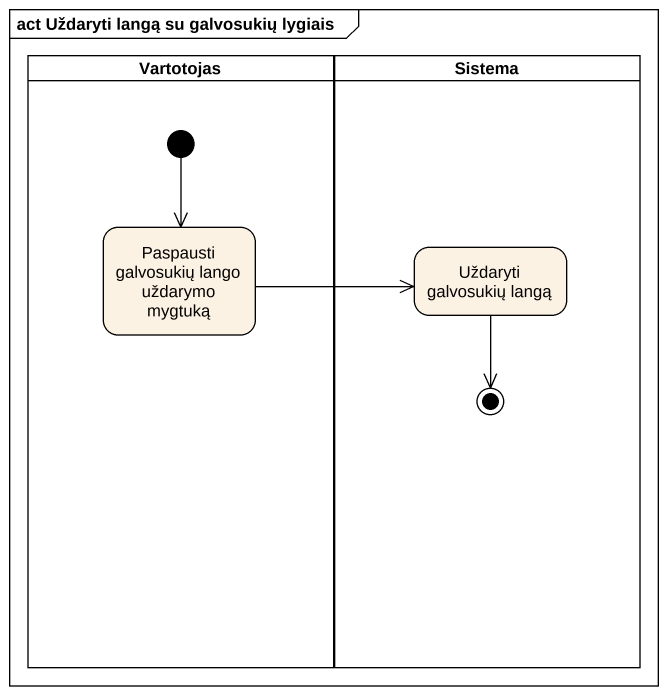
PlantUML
@startuml
mainframe act Uždaryti langą su galvosukių lygiais
hide empty description
state Vartotojas <<partition>> {
  state "Paspausti galvosukių lango uždarymo mygtuką" as Paspausti_galvosukių_lango
  [*] --> Paspausti_galvosukių_lango
}
state Sistema <<partition>> {
  state "Uždaryti galvosukių langą" as Uždaryti_galvosukių_langą
  Uždaryti_galvosukių_langą --> [*]
}
Paspausti_galvosukių_lango -right-> Uždaryti_galvosukių_langą
@enduml
